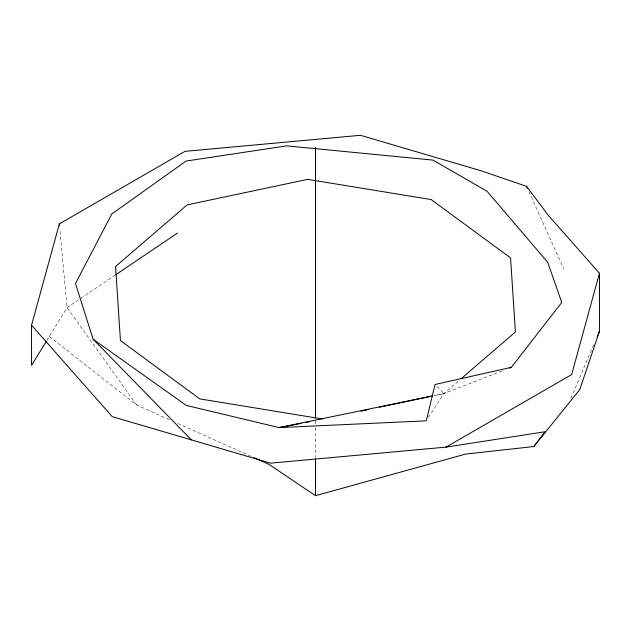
<?xml version="1.0" encoding="UTF-8"?>
<svg xmlns="http://www.w3.org/2000/svg" width="631" height="631" viewBox="0 0 631 631"><rect width="100%" height="100%" fill="white"/><g stroke="black" fill="none" stroke-linecap="round" stroke-linejoin="round"><path stroke-width="0.47" stroke-dasharray="3.15 2.37" d="M570.85 398.366L594.039 344.005M46.773 340.63L67.075 307.612L115.008 275.25M428.402 417.533L443.893 393.57L459.534 380.099M502.237 370.878L443.893 393.57L434.246 395.613M434.254 395.558L443.893 393.57L435.082 384.484M49.313 336.504L136.682 405.015L169.786 419.875M177.839 423.488L252.1 456.812M136.682 405.015L67.075 307.612L59.795 228.753M528.944 191.721L563.735 268.853M315.5 420.932L315.5 423.882M315.5 427.818L315.5 457.325"/><path stroke-width="0.95" d="M46.268 341.45L31.55 365.388L31.55 325.202L59.346 223.887L184.986 151.353L360.475 135.302L481.106 170.788L526.522 186.342L548.268 215.281L599.45 273.278L599.45 331.322L579.802 389.532L533.794 446.543L465.646 454.068L315.5 495.698L269.098 464.44L253.891 457.617M599.45 273.278L571.654 374.593L446.014 447.127L270.525 463.178L112.215 416.61L31.55 325.202M597.131 336.757L599.45 331.322M533.794 446.543L545.003 431.746L446.014 447.127M509.532 368.047L511.355 367.337L561.748 302.478L547.669 262.244L487.108 191.343L432.976 160.093L286.561 145.871L186.042 161.063L111.813 213.972L75.475 283.493L93.136 339.281L191.374 439.894M461.024 378.813L515.409 331.985L510.566 257.89L431.218 199.593L307.668 179.354L187.107 204.909L115.591 266.495L120.434 340.59L199.782 398.887L322.362 418.968M115.82 274.698L177.563 233.013M511.355 367.337L435.082 384.484L426.264 420.838L279.083 427.605L186.303 405.41L93.136 339.281M360.948 411.152L368.662 409.519M379.27 407.271L432.322 396.023M432.33 395.96L279.083 427.605L301.208 423.362M306.019 422.447L309.868 421.705M526.522 186.342L527.327 188.133M59.346 223.887L59.527 225.835M315.5 147.433L315.5 417.974M315.5 458.311L315.5 495.698"/></g></svg>
